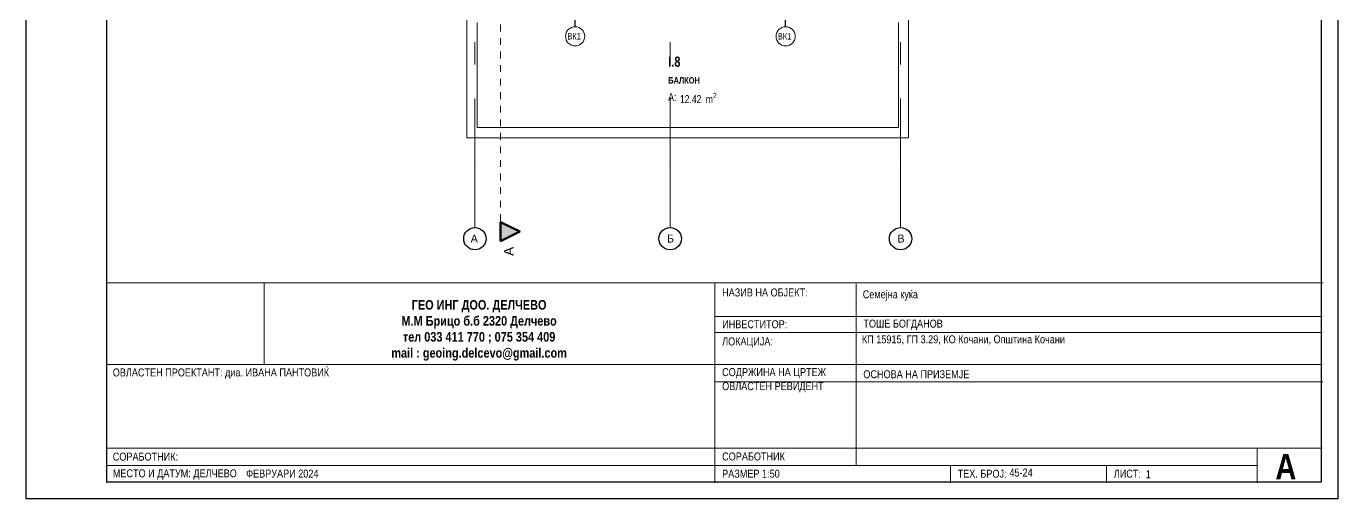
# Model space of a CAD drawing. Extents: x -1929 to 256751, y -18317 to 36108.
# Drawn here: x -1929 to 120, y 29 to 767 of the extents above; entities that cross this region are included whole.
import ezdxf

# ---------------------------------------------------------------- set-up
doc = ezdxf.new("R2010")
doc.units = 0
doc.header["$LTSCALE"] = 5
doc.header["$MEASUREMENT"] = 0
doc.linetypes.add('- Двойно прекъснати линии', pattern=[1093.611073, 529.166651, -211.666656, 141.111112, -211.666656])
doc.linetypes.add('- Прекъснати линия', pattern=[423.333333, 211.666667, -211.666667])
for name, color, linetype in [('1 _ Плочи - Основни.Structural - Bearing', 7, 'Continuous'), ('4 _ - Фрагмент - Разрез.2D Elements', 7, 'Continuous'), ('6 _ - Конструктивни оси.Dimensioning', 7, 'Continuous'), ('7 _ - Основни елементи.2D Elements', 7, 'Continuous'), ('Marker - Section', 7, 'Continuous'), ('Model Unit - Zone', 7, 'Continuous'), ('Structural - Bearing', 7, 'Continuous')]:
    doc.layers.add(name, color=color, linetype=linetype)
doc.styles.add('GENERATED_STYLE_1', font='GOTHIC.TTF')
doc.styles.add('GENERATED_STYLE_2', font='GOTHICB.TTF')
doc.styles.add('GENERATED_STYLE_3', font='GOTHIC.TTF')
doc.styles.add('GENERATED_STYLE_4', font='arial.ttf')

msp = doc.modelspace()

# ---------------------------------------------------------------- hatches: boundary and pattern name
at = {"layer": 'Marker - Section', "linetype": 'Continuous', "lineweight": 50}
msp.add_hatch(color=256, dxfattribs=at).paths.add_polyline_path([(-1187.9, 431), (-1157.9, 446), (-1187.9, 461)])

# ---------------------------------------------------------------- linework, layer by layer
at = {"layer": '1 _ Плочи - Основни.Structural - Bearing', "linetype": 'Continuous', "lineweight": 20, "ltscale": 0.01, "flags": 128}
msp.add_lwpolyline([(-1240.5, 772.6), (-1240.5, 592.6), (-550.5, 592.6), (-550.5, 772.6), (-550.5, 1972.6), (-1240.5, 1972.6)], close=True, dxfattribs=at)
at = {"layer": '6 _ - Конструктивни оси.Dimensioning', "linetype": '- Двойно прекъснати линии', "lineweight": 13, "ltscale": 0.05}
for p, q in [((-1228, 2021.1), (-1228, 552.5)), ((-923, 2021.1), (-923, 552.5)), ((-563, 2021.1), (-563, 552.5)), ((-1228, 552.5), (-1228, 452.5)), ((-923, 552.5), (-923, 452.5)), ((-563, 552.5), (-563, 452.5))]:
    msp.add_line(p, q, dxfattribs=at)
at = {"layer": '6 _ - Конструктивни оси.Dimensioning', "linetype": 'Continuous', "lineweight": 25, "ltscale": 0.01}
for centre in [(-1228, 435), (-923, 435), (-563, 435)]:
    msp.add_circle(centre, 17.5, dxfattribs=at)
at = {"layer": '6 _ - Конструктивни оси.Dimensioning', "linetype": '- Двойно прекъснати линии', "lineweight": 13, "ltscale": 0.01}
for p in [(-1228, 552.5), (-1228, 552.5), (-923, 552.5), (-923, 552.5), (-563, 552.5), (-563, 552.5)]:
    msp.add_point(p, dxfattribs=at)
at = {"layer": '7 _ - Основни елементи.2D Elements', "linetype": 'Continuous', "lineweight": 13, "ltscale": 0.01}
for p, q in [((-1803.2, 365.9), (97.3, 365.9)), ((-1803.2, 365.9), (-1803.2, 53.7)), ((-1557.1, 365.9), (-1557.1, 238.5)), ((-853, 365.9), (-853, 53.7)), ((-632.5, 364.6), (-632.5, 80.7)), ((-853, 313.5), (95.7, 313.5)), ((-853, 288.5), (95.7, 288.5)), ((-1803.2, 238.5), (95.7, 238.5)), ((-853.7, 211.4), (96.5, 211.4)), ((-1803.2, 107.8), (95.7, 107.8)), ((-6.2, 107.8), (-6.2, 53.7)), ((-1803.2, 80.7), (-6.2, 80.7)), ((-485.1, 80.7), (-485.1, 53.7)), ((-241.1, 80.7), (-241.1, 53.7))]:
    msp.add_line(p, q, dxfattribs=at)
at = {"layer": '7 _ - Основни елементи.2D Elements', "linetype": 'Continuous', "lineweight": 25, "ltscale": 0.2, "flags": 128}
for points in [[(-1929, 2215.1), (120, 2215.1), (120, 28.6), (-1929, 28.6)], [(-1803.2, 2189.3), (94.2, 2189.3), (94.2, 54.4), (-1803.2, 54.4)]]:
    msp.add_lwpolyline(points, close=True, dxfattribs=at)
at = {"layer": 'Marker - Section', "linetype": '- Прекъснати линия', "lineweight": 20, "ltscale": 0.01}
msp.add_line((-1187.9, 2124.2), (-1187.9, 461), dxfattribs=at)
at = {"layer": 'Marker - Section', "linetype": 'Continuous', "lineweight": 50, "ltscale": 0.01, "flags": 128}
msp.add_lwpolyline([(-1187.9, 431), (-1187.9, 461), (-1157.9, 446)], close=True, dxfattribs=at)
at = {"layer": 'Structural - Bearing', "linetype": 'Continuous', "lineweight": 25, "ltscale": 0.01}
for p, q in [((-1071.5, 766.2), (-1071.5, 817.6)), ((-742.6, 766.2), (-742.6, 817.6))]:
    msp.add_line(p, q, dxfattribs=at)
at = {"layer": 'Structural - Bearing', "linetype": 'Continuous', "lineweight": 20, "ltscale": 0.01, "flags": 128}
for points in [[(-1240.5, 772.6), (-1240.5, 608.6)], [(-1224.5, 608.6), (-1224.5, 772.6)], [(-566.5, 772.6), (-566.5, 608.6)], [(-550.5, 608.6), (-550.5, 772.6)], [(-1240.5, 592.6), (-1240.5, 608.6)], [(-566.5, 608.6), (-1224.5, 608.6)], [(-550.5, 592.6), (-550.5, 608.6)], [(-1240.5, 592.6), (-550.5, 592.6)]]:
    msp.add_lwpolyline(points, dxfattribs=at)
at = {"layer": 'Structural - Bearing', "linetype": 'Continuous', "lineweight": 15, "ltscale": 0.01, "flags": 128}
for points in [[(-1086.5, 751.2, 1), (-1056.5, 751.2, 1)], [(-757.6, 751.2, 1), (-727.6, 751.2, 1)]]:
    msp.add_lwpolyline(points, format="xyb", close=True, dxfattribs=at)

# ---------------------------------------------------------------- texts
at = {"layer": '4 _ - Фрагмент - Разрез.2D Elements', "linetype": 'Continuous', "lineweight": 35}
for s, insert, char_height, attachment_point, style in [('\\A1;{\\W0.850000x;\\pql;\\fCentury Gothic|b0|i0|c204|p34;НАЗИВ НА ОБЈЕКТ:}', (-841.8, 350.9), 12.5, 4, 'GENERATED_STYLE_1'), ('\\A1;{\\W0.850000x;\\pql;\\fCentury Gothic|b0|i0|c204|p34;Семејна куќа}', (-622.1, 346.2), 12.5, 4, 'GENERATED_STYLE_1'), ('\\A1;{\\W0.850000x;\\pqc;\\fCentury Gothic|b1|i0|c204|p34;ГЕО ИНГ ДОО. ДЕЛЧЕВО\\P\\pqc;\\fCentury Gothic|b1|i0|c204|p34;М.М Брицо б.б 2320 Делчево \\P\\pqc;\\fCentury Gothic|b1|i0|c204|p34;тел 033 411 770 ; 075 354 409 \\P\\pqc;\\fCentury Gothic|b1|i0|c204|p34;mail : geoing.delcevo@gmail.com\\P\\pqc;\\fCentury Gothic|b0|i0|c204|p34;\\H0.833333x;}', (-1221.5, 291.8), 15, 5, 'GENERATED_STYLE_2'), ('\\A1;{\\W0.850000x;\\pql;\\fCentury Gothic|b0|i0|c204|p34;ИНВЕСТИТОР:}', (-841.8, 301.2), 12.5, 4, 'GENERATED_STYLE_1'), ('\\A1;{\\W0.850000x;\\pql;\\fCentury Gothic|b0|i0|c204|p34;ТОШЕ БОГДАНОВ}', (-621.2, 300.5), 12.5, 4, 'GENERATED_STYLE_1'), ('\\A1;{\\W0.850000x;\\pql;\\fCentury Gothic|b0|i0|c204|p34;ЛОКАЦИЈА:}', (-841.8, 272.6), 12.5, 4, 'GENERATED_STYLE_1'), ('\\A1;{\\W0.850000x;\\pql;\\fCentury Gothic|b0|i0|c204|p34;КП 15915, ГП 3.29, КО Кочани, Општина Кочани\\P\\pql;\\fCentury Gothic|b0|i0|c204|p34;}', (-623.5, 276.6), 12.5, 4, 'GENERATED_STYLE_1'), ('\\A1;{\\W0.850000x;\\pql;\\fCentury Gothic|b0|i0|c204|p34;ОВЛАСТЕН ПРОЕКТАНТ: д\\fCentury Gothic|b0|i0|c204|p34;иа\\fCentury Gothic|b0|i0|c204|p34;. ИВАНА ПАНТОВИЌ}', (-1793.8, 224.2), 12.5, 4, 'GENERATED_STYLE_1'), ('\\A1;{\\W0.850000x;\\pql;\\fCentury Gothic|b0|i0|c204|p34;СОДРЖИНА НА ЦРТЕЖ}', (-841.8, 224.7), 12.5, 4, 'GENERATED_STYLE_1'), ('\\A1;{\\W0.850000x;\\pql;\\fCentury Gothic|b0|i0|c204|p34;ОСН\\fCentury Gothic|b0|i0|c204|p34;ОВА НА ПРИЗЕМЈЕ}', (-621.2, 223.1), 12.5, 4, 'GENERATED_STYLE_1'), ('\\A1;{\\W0.850000x;\\pql;\\fCentury Gothic|b0|i0|c204|p34;ОВЛАСТЕН РЕВИДЕНТ\\P\\pqc;\\fCentury Gothic|b0|i0|c204|p34;}', (-841.8, 202.8), 12.5, 4, 'GENERATED_STYLE_1'), ('\\A1;{\\W0.850000x;\\pql;\\fCentury Gothic|b0|i0|c204|p34;СОРАБОТНИК:}', (-1793.8, 94.4), 12.5, 4, 'GENERATED_STYLE_1'), ('\\A1;{\\W0.850000x;\\pql;\\fCentury Gothic|b0|i0|c204|p34;СОРАБОТНИК}', (-841.8, 94.7), 12.5, 4, 'GENERATED_STYLE_1'), ('\\A1;{\\W0.850000x;\\pql;\\fCentury Gothic|b1|i0|c204|p34;А}', (22.4, 78.8), 40, 4, 'GENERATED_STYLE_2'), ('\\A1;{\\W0.850000x;\\pql;\\fCentury Gothic|b0|i0|c204|p34;МЕСТО И ДАТУМ: ДЕЛЧЕВО}', (-1793.8, 66.6), 12.5, 4, 'GENERATED_STYLE_1'), ('\\A1;{\\W0.850000x;\\pql;\\fCentury Gothic|b0|i0|c204|p34;ФЕВРУАРИ 2024\\P\\pql;\\fCentury Gothic|b0|i0|c204|p34;}', (-1585.4, 67.9), 12.5, 4, 'GENERATED_STYLE_1'), ('\\A1;{\\W0.850000x;\\pql;\\fCentury Gothic|b0|i0|c204|p34;РАЗМЕР 1:50}', (-841.8, 67.7), 12.5, 4, 'GENERATED_STYLE_1'), ('\\A1;{\\W0.850000x;\\pql;\\fCentury Gothic|b0|i0|c204|p34;ТЕХ. БРОЈ: }', (-473.9, 67.7), 12.5, 4, 'GENERATED_STYLE_1'), ('\\A1;{\\W0.850000x;\\pql;\\fCentury Gothic|b0|i0|c204|p34;45-24\\P\\pql;\\fCentury Gothic|b0|i0|c204|p34;}', (-393, 69.5), 12.5, 4, 'GENERATED_STYLE_1'), ('\\A1;{\\W0.850000x;\\pql;\\fCentury Gothic|b0|i0|c204|p34;ЛИСТ: }', (-229.9, 67.7), 12.5, 4, 'GENERATED_STYLE_1'), ('\\A1;{\\W0.850000x;\\pql;\\fCentury Gothic|b0|i0|c204|p34;1}', (-180, 67), 12.5, 4, 'GENERATED_STYLE_1')]:
    msp.add_mtext(s, dxfattribs=dict(at, insert=insert, char_height=char_height, attachment_point=attachment_point, style=style))
at = {"layer": '6 _ - Конструктивни оси.Dimensioning', "linetype": 'Continuous', "lineweight": 13, "char_height": 12.5, "attachment_point": 1, "style": 'GENERATED_STYLE_3'}
for s, insert in [('\\A1;{\\pql;\\pt0;\\fCentury Gothic|b0|i0|c0|p34;А}', (-1234.6, 441.5)), ('\\A1;{\\pql;\\pt0;\\fCentury Gothic|b0|i0|c0|p34;Б}', (-928, 441.5)), ('\\A1;{\\pql;\\pt0;\\fCentury Gothic|b0|i0|c0|p34;В}', (-568, 441.5))]:
    msp.add_mtext(s, dxfattribs=dict(at, insert=insert))
at = {"layer": 'Marker - Section', "linetype": 'Continuous', "lineweight": 50, "insert": (-1167.7, 408.2), "char_height": 15, "attachment_point": 7, "rotation": 90, "style": 'GENERATED_STYLE_4'}
msp.add_mtext('\\A1;{\\pql;\\pt0;\\fArial|b0|i0|c0|p34;А}', dxfattribs=at)
at = {"layer": 'Model Unit - Zone', "linetype": 'Continuous', "lineweight": 13, "attachment_point": 1}
for s, insert, char_height, style in [('\\A1;{\\W0.800000x;\\pql;\\pt0;\\fCentury Gothic|b1|i0|c204|p34;I.8}', (-926, 719.5), 16, 'GENERATED_STYLE_2'), ('\\A1;{\\W0.800000x;\\pql;\\pt0;\\fCentury Gothic|b0|i0|c204|p34;A: }', (-926, 662.6), 12.5, 'GENERATED_STYLE_1'), ('\\A1;{\\W0.800000x;\\pql;\\pt0,100;\\fCentury Gothic|b0|i0|c204|p34;12.42\\fCentury Gothic|b0|i0|c204|p34;\\A1{\\H.66x;\\S^  ;}\\fCentury Gothic|b0|i0|c204|p34; m\\fCentury Gothic|b0|i0|c204|p34;\\A1{\\H.66x;\\S2^  ;}}', (-907.7, 662.9), 12.5, 'GENERATED_STYLE_1')]:
    msp.add_mtext(s, dxfattribs=dict(at, insert=insert, char_height=char_height, style=style))
at = {"layer": 'Model Unit - Zone', "linetype": 'Continuous', "lineweight": 35, "insert": (-926, 687.4), "char_height": 10, "attachment_point": 1, "style": 'GENERATED_STYLE_2'}
msp.add_mtext('\\A1;{\\W0.800000x;\\pql;\\pt0;\\fCentury Gothic|b1|i0|c204|p34;БАЛКОН}', dxfattribs=at)
at = {"layer": 'Structural - Bearing', "linetype": 'Continuous', "lineweight": 25, "char_height": 10, "attachment_point": 7, "style": 'GENERATED_STYLE_3'}
for insert in [(-1083.6, 746.2), (-754.7, 746.2)]:
    msp.add_mtext('\\A1;{\\W0.800000x;\\pql;\\pt0;\\fCentury Gothic|b0|i0|c0|p34;ВК1\\fCentury Gothic|b0|i0|c0|p34;\\fCentury Gothic|b0|i0|c0|p34;\\fCentury Gothic|b0|i0|c0|p34;}', dxfattribs=dict(at, insert=insert))

doc.saveas('drawing.dxf')
